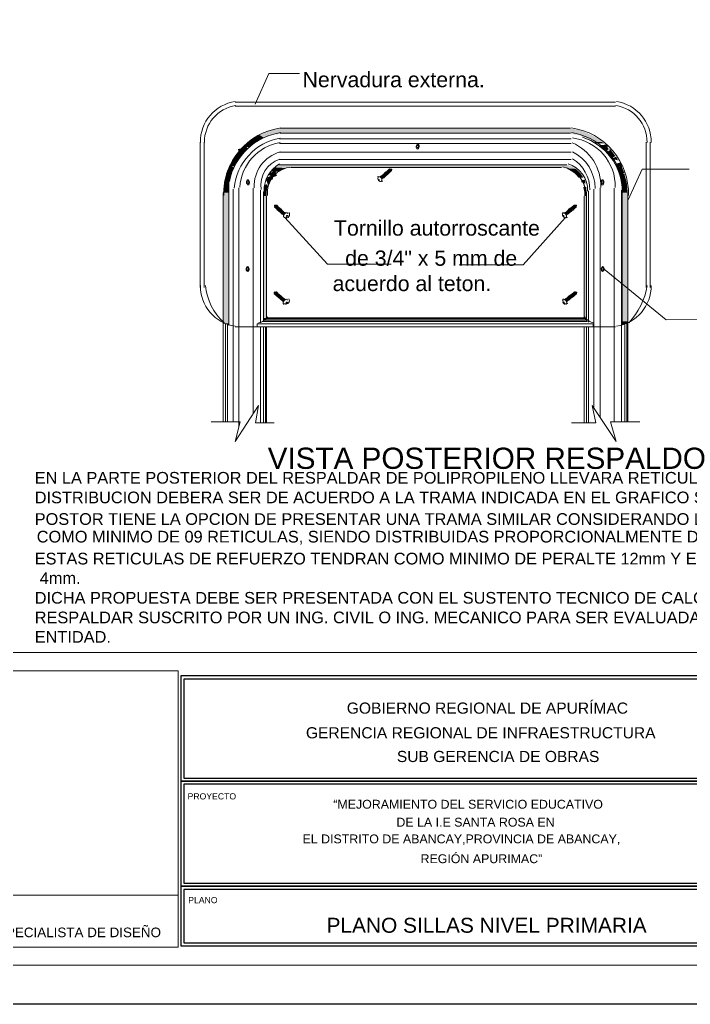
# Model space of a CAD drawing. Header units: inches. Extents: x 0.22 to 6.49, y 0.27 to 4.47.
# Drawn here: x 4.477 to 5.819, y 0.271 to 2.241 of the extents above; entities that cross this region are included whole.
import ezdxf

# ---------------------------------------------------------------- set-up
doc = ezdxf.new("R2010")
doc.units = ezdxf.units.IN
doc.header["$MEASUREMENT"] = 0
for name, color, linetype in [('PDF_PDF10_PDF9_PDF3_A - MEMBRETE', 7, 'Continuous'), ('PDF_PDF10_PDF9_PDF3_PDF5_0', 7, 'Continuous'), ('PDF_PDF10_PDF9_PDF3_PDF5_COTAS', 7, 'Continuous'), ('PDF_PDF10_PDF9_PDF3_PDF5_COTAS-01', 7, 'Continuous'), ('PDF_PDF10_PDF9_PDF3_PDF5_MEMBRETE', 7, 'Continuous'), ('PDF_PDF10_PDF9_PDF3_PDF5_PIEZAS', 7, 'Continuous'), ('PDF_Texto', 7, 'Continuous')]:
    doc.layers.add(name, color=color, linetype=linetype)
doc.layers.add('PDF_PDF10_PDF9_PDF3_PDF5_LINEAS COMPLEMENTARIAS', color=7, linetype='Continuous', true_color=0x7f7f7f)
doc.styles.add('PDF Arial', font='arial.ttf')

msp = doc.modelspace()

# ---------------------------------------------------------------- linework, layer by layer
at = {"layer": 'PDF_PDF10_PDF9_PDF3_A - MEMBRETE', "lineweight": 25}
for points in [[(4.7996, 0.7174), (6.1823, 0.7174), (6.1823, 0.9279), (4.7996, 0.9279)], [(4.8057, 0.7235), (6.1763, 0.7235), (6.1763, 0.9218), (4.8057, 0.9218)], [(4.7996, 0.5069), (5.9597, 0.5069), (5.9597, 0.7174), (4.7996, 0.7174)], [(4.8057, 0.513), (5.9536, 0.513), (5.9536, 0.7113), (4.8057, 0.7113)], [(4.7996, 0.3878), (5.9597, 0.3878), (5.9597, 0.5069), (4.7996, 0.5069)], [(4.8057, 0.3939), (5.9536, 0.3939), (5.9536, 0.5008), (4.8057, 0.5008)]]:
    msp.add_lwpolyline(points, close=True, dxfattribs=at)
at = {"layer": 'PDF_PDF10_PDF9_PDF3_PDF5_0', "lineweight": 13}
for points in [[(4.9485, 2.0724), (4.9756, 2.134), (5.0372, 2.134)], [(5.695, 1.8808), (5.7228, 1.9424), (5.8169, 1.9424)], [(5.0081, 1.8456), (5.0934, 1.7522), (5.2206, 1.7522)], [(5.5692, 1.845), (5.4846, 1.7509), (5.3566, 1.7509)], [(5.647, 1.7421), (5.7708, 1.6406), (5.892, 1.6419)]]:
    msp.add_lwpolyline(points, dxfattribs=at)
at = {"layer": 'PDF_PDF10_PDF9_PDF3_PDF5_0', "lineweight": 18}
for points in [[(5.5793, 2.0243), (4.9986, 2.0243)], [(5.5793, 2.0142), (4.9986, 2.0142)], [(4.8957, 1.9174), (4.8957, 1.6297)], [(5.6829, 1.9174), (5.6829, 1.6304)], [(4.8842, 1.895), (4.8842, 1.6338)], [(5.6944, 1.6379), (5.6944, 1.895)], [(4.9715, 1.6446), (5.6071, 1.6446)], [(4.9526, 1.6324), (4.9526, 1.627), (5.6253, 1.627)], [(5.6253, 1.6324), (5.6253, 1.627), (5.6253, 1.6324), (5.6104, 1.6324), (4.9675, 1.6324)]]:
    msp.add_lwpolyline(points, dxfattribs=at)
at = {"layer": 'PDF_PDF10_PDF9_PDF3_PDF5_0', "lineweight": 5}
for points in [[(5.2734, 1.9823), (5.2748, 1.983), (5.2754, 1.9837), (5.2761, 1.9857), (5.2768, 1.9871), (5.2768, 1.9891), (5.2761, 1.9911), (5.2754, 1.9918), (5.2741, 1.9925), (5.2727, 1.9925), (5.272, 1.9911), (5.2714, 1.9898), (5.2707, 1.9878), (5.2707, 1.9857), (5.2714, 1.9844), (5.272, 1.983)], [(5.2741, 1.9905), (5.2727, 1.9898), (5.272, 1.9878), (5.2727, 1.9857), (5.2734, 1.9844), (5.2748, 1.9857), (5.2754, 1.9878), (5.2748, 1.9898)], [(5.2071, 1.9343), (5.2078, 1.935), (5.2091, 1.9343), (5.2111, 1.9316), (5.2118, 1.9302), (5.2111, 1.9302), (5.2118, 1.9302), (5.2111, 1.9316), (5.2091, 1.9343), (5.2078, 1.935)], [(5.2152, 1.9411), (5.2159, 1.9417), (5.2165, 1.9411), (5.2193, 1.9384), (5.2193, 1.937), (5.2186, 1.937), (5.2193, 1.937), (5.2193, 1.9384), (5.2165, 1.9411), (5.2159, 1.9417)], [(4.9343, 1.9106), (4.935, 1.9106), (4.9364, 1.9126), (4.937, 1.914), (4.937, 1.916), (4.9364, 1.9181), (4.9357, 1.9194), (4.9343, 1.9208), (4.9336, 1.9208), (4.9323, 1.9208), (4.9316, 1.9194), (4.9309, 1.9181), (4.9309, 1.916), (4.9309, 1.914), (4.9323, 1.9126), (4.933, 1.9106)], [(4.9336, 1.9187), (4.9323, 1.9181), (4.9323, 1.916), (4.933, 1.914), (4.9343, 1.9133), (4.935, 1.914), (4.9357, 1.916), (4.935, 1.9181)], [(5.2037, 1.9302), (5.2037, 1.9309), (5.205, 1.9302), (5.2071, 1.9275), (5.2078, 1.9268), (5.2071, 1.9262), (5.2078, 1.9268), (5.2071, 1.9275), (5.205, 1.9302), (5.2037, 1.9309)], [(5.6429, 1.9106), (5.6443, 1.9106), (5.6456, 1.9126), (5.6463, 1.914), (5.6463, 1.916), (5.6463, 1.9181), (5.6456, 1.9194), (5.645, 1.9208), (5.6436, 1.9208), (5.6429, 1.9208), (5.6416, 1.9194), (5.6409, 1.9181), (5.6402, 1.916), (5.6409, 1.914), (5.6409, 1.9126), (5.6423, 1.9106)], [(5.6436, 1.9187), (5.6423, 1.9181), (5.6416, 1.916), (5.6423, 1.914), (5.6436, 1.9133), (5.6443, 1.914), (5.645, 1.916), (5.645, 1.9181)], [(4.9891, 1.8646), (4.9885, 1.8653), (4.9891, 1.8659), (4.9912, 1.8686), (4.9925, 1.8693), (4.9932, 1.8686), (4.9925, 1.8693), (4.9912, 1.8686), (4.9891, 1.8659), (4.9885, 1.8653)], [(4.9959, 1.8585), (4.9952, 1.8592), (4.9959, 1.8598), (4.9979, 1.8632), (4.9993, 1.8632), (4.9993, 1.8626), (4.9993, 1.8632), (4.9979, 1.8632), (4.9959, 1.8598), (4.9952, 1.8592)], [(4.9973, 1.8578), (4.9966, 1.8585), (4.9973, 1.8592), (4.9993, 1.8626), (5.0006, 1.8626), (5.0006, 1.8619), (5.0006, 1.8626), (4.9993, 1.8626), (4.9973, 1.8592), (4.9966, 1.8585)], [(5.0013, 1.8538), (5.0006, 1.8544), (5.0006, 1.8558), (5.0034, 1.8585), (5.0047, 1.8585), (5.0034, 1.8585), (5.0006, 1.8558), (5.0006, 1.8544)], [(5.5725, 1.8585), (5.5732, 1.8585), (5.5739, 1.8585), (5.5766, 1.8558), (5.5766, 1.8544), (5.5759, 1.8538), (5.5766, 1.8544), (5.5766, 1.8558), (5.5739, 1.8585), (5.5732, 1.8585)], [(5.5766, 1.8619), (5.5766, 1.8626), (5.578, 1.8626), (5.5807, 1.8592), (5.5807, 1.8585), (5.58, 1.8578), (5.5807, 1.8585), (5.5807, 1.8592), (5.578, 1.8626), (5.5766, 1.8626)], [(5.578, 1.8626), (5.578, 1.8632), (5.5793, 1.8632), (5.582, 1.8598), (5.582, 1.8592), (5.5813, 1.8585), (5.582, 1.8592), (5.582, 1.8598), (5.5793, 1.8632), (5.578, 1.8632)], [(5.5854, 1.8686), (5.5854, 1.8693), (5.5868, 1.8686), (5.5888, 1.8659), (5.5895, 1.8653), (5.5888, 1.8646), (5.5895, 1.8653), (5.5888, 1.8659), (5.5868, 1.8686), (5.5854, 1.8693)], [(4.9336, 1.7373), (4.9343, 1.738), (4.9357, 1.7394), (4.9364, 1.7407), (4.9364, 1.7428), (4.9357, 1.7448), (4.935, 1.7461), (4.9343, 1.7468), (4.933, 1.7475), (4.9316, 1.7468), (4.9309, 1.7455), (4.9303, 1.7441), (4.9303, 1.7421), (4.9303, 1.7401), (4.9316, 1.7387), (4.9323, 1.738)], [(4.933, 1.7455), (4.9316, 1.7441), (4.9316, 1.7421), (4.9323, 1.7401), (4.9336, 1.7394), (4.9343, 1.7407), (4.935, 1.7428), (4.9343, 1.7448)], [(5.6436, 1.7373), (5.645, 1.738), (5.6463, 1.7387), (5.647, 1.7401), (5.647, 1.7421), (5.647, 1.7441), (5.6463, 1.7455), (5.6456, 1.7468), (5.6443, 1.7475), (5.6436, 1.7468), (5.6423, 1.7461), (5.6416, 1.7448), (5.6409, 1.7428), (5.6416, 1.7407), (5.6416, 1.7394), (5.6429, 1.738)], [(5.6443, 1.7455), (5.6429, 1.7448), (5.6423, 1.7428), (5.6429, 1.7407), (5.6443, 1.7394), (5.645, 1.7401), (5.6456, 1.7421), (5.6456, 1.7441)], [(4.9885, 1.6913), (4.9878, 1.6913), (4.9885, 1.6927), (4.9905, 1.6954), (4.9919, 1.6961), (4.9925, 1.6954), (4.9919, 1.6961), (4.9905, 1.6954), (4.9885, 1.6927), (4.9878, 1.6913)], [(5.5861, 1.6954), (5.5861, 1.6961), (5.5874, 1.6954), (5.5895, 1.6927), (5.5901, 1.6913), (5.5895, 1.6913), (5.5901, 1.6913), (5.5895, 1.6927), (5.5874, 1.6954), (5.5861, 1.6961)], [(4.9952, 1.6852), (4.9946, 1.6852), (4.9952, 1.6866), (4.9973, 1.6893), (4.9986, 1.69), (4.9986, 1.6893), (4.9986, 1.69), (4.9973, 1.6893), (4.9952, 1.6866), (4.9946, 1.6852)], [(4.9966, 1.6846), (4.9959, 1.6846), (4.9966, 1.6859), (4.9986, 1.6886), (5, 1.6893), (5, 1.6886), (5, 1.6893), (4.9986, 1.6886), (4.9966, 1.6859), (4.9959, 1.6846)], [(5.0006, 1.6805), (5, 1.6805), (5, 1.6818), (5.0027, 1.6846), (5.004, 1.6852), (5.004, 1.6846), (5.004, 1.6852), (5.0027, 1.6846), (5, 1.6818), (5, 1.6805)], [(5.5732, 1.6846), (5.5739, 1.6852), (5.5746, 1.6846), (5.5773, 1.6818), (5.5773, 1.6805), (5.5766, 1.6805), (5.5773, 1.6805), (5.5773, 1.6818), (5.5746, 1.6846), (5.5739, 1.6852)], [(5.5773, 1.6886), (5.5773, 1.6893), (5.5786, 1.6886), (5.5813, 1.6859), (5.5813, 1.6846), (5.5807, 1.6846), (5.5813, 1.6846), (5.5813, 1.6859), (5.5786, 1.6886), (5.5773, 1.6893)], [(5.5786, 1.6893), (5.5786, 1.69), (5.58, 1.6893), (5.582, 1.6866), (5.5827, 1.6852), (5.582, 1.6852), (5.5827, 1.6852), (5.5827, 1.6866), (5.58, 1.6893), (5.5786, 1.69)]]:
    msp.add_lwpolyline(points, close=True, dxfattribs=at)
for points in [[(5.2078, 1.9268), (5.2084, 1.9275), (5.2078, 1.9282), (5.2057, 1.9309), (5.2044, 1.9316), (5.2044, 1.9309)], [(5.2084, 1.9275), (5.2091, 1.9282), (5.2084, 1.9289), (5.2064, 1.9316), (5.205, 1.9323), (5.205, 1.9316)], [(5.2091, 1.9282), (5.2098, 1.9289), (5.2091, 1.9296), (5.2071, 1.9323), (5.2057, 1.9329), (5.2057, 1.9323)], [(5.2098, 1.9289), (5.2105, 1.9296), (5.2098, 1.9302), (5.2078, 1.9329), (5.2064, 1.9336), (5.2064, 1.9329)], [(5.2105, 1.9296), (5.2111, 1.9302), (5.2105, 1.9309), (5.2084, 1.9336), (5.2071, 1.9343), (5.2071, 1.9336)], [(5.2118, 1.9309), (5.2125, 1.9309), (5.2118, 1.9323), (5.2098, 1.935), (5.2084, 1.9356), (5.2078, 1.935)], [(5.2125, 1.9316), (5.2132, 1.9316), (5.2125, 1.9329), (5.2105, 1.9356), (5.2091, 1.9363), (5.2084, 1.9356)], [(5.2125, 1.9309), (5.2132, 1.9309), (5.2125, 1.9323), (5.2105, 1.935), (5.2091, 1.9356), (5.2084, 1.935)], [(5.2132, 1.9316), (5.2138, 1.9316), (5.2132, 1.9329), (5.2111, 1.9356), (5.2098, 1.9363), (5.2091, 1.9356)], [(5.2138, 1.9323), (5.2145, 1.9323), (5.2138, 1.9336), (5.2118, 1.9363), (5.2105, 1.937), (5.2098, 1.9363)], [(5.2152, 1.9329), (5.2152, 1.9343), (5.2132, 1.937), (5.2118, 1.9377), (5.2111, 1.937)], [(5.2159, 1.9336), (5.2159, 1.935), (5.2138, 1.9377), (5.2125, 1.9384), (5.2118, 1.9377)], [(5.2165, 1.9343), (5.2165, 1.9356), (5.2145, 1.9384), (5.2132, 1.939), (5.2125, 1.9384)], [(5.2172, 1.935), (5.2172, 1.9363), (5.2145, 1.939), (5.2138, 1.9397), (5.2132, 1.939)], [(5.2179, 1.9356), (5.2179, 1.937), (5.2152, 1.9397), (5.2145, 1.9404), (5.2138, 1.9397)], [(5.2186, 1.9363), (5.2186, 1.9377), (5.2159, 1.9404), (5.2152, 1.9411), (5.2145, 1.9404)], [(5.2193, 1.9377), (5.2199, 1.9377), (5.2199, 1.939), (5.2172, 1.9417), (5.2165, 1.9424), (5.2159, 1.9417)], [(5.2199, 1.9384), (5.2206, 1.9384), (5.2206, 1.9397), (5.2179, 1.9424), (5.2172, 1.9431), (5.2165, 1.9424)], [(5.2213, 1.9384), (5.222, 1.9424), (5.2179, 1.9424)], [(5.2213, 1.939), (5.2199, 1.9411), (5.2186, 1.9424)], [(5.2213, 1.9404), (5.2206, 1.9417), (5.2199, 1.9424)], [(5.201, 1.9181), (5.2017, 1.9181), (5.2023, 1.9194), (5.2023, 1.9221), (5.201, 1.9248), (5.1983, 1.9268), (5.1956, 1.9275), (5.1942, 1.9268), (5.1935, 1.9262)], [(5.1969, 1.9174), (5.1976, 1.9181), (5.1956, 1.9194), (5.1969, 1.9201), (5.1969, 1.9214), (5.1962, 1.9214), (5.1956, 1.9201), (5.1949, 1.9221)], [(5.199, 1.9268), (5.199, 1.9275), (5.2003, 1.9275), (5.2023, 1.9241), (5.203, 1.9235), (5.2023, 1.9228), (5.2023, 1.9235), (5.201, 1.9255), (5.1996, 1.9268), (5.1983, 1.9268)], [(5.203, 1.9235), (5.2037, 1.9241), (5.203, 1.9248), (5.201, 1.9282), (5.1996, 1.9282), (5.1996, 1.9275)], [(5.2044, 1.9241), (5.205, 1.9248), (5.2044, 1.9255), (5.2023, 1.9282), (5.201, 1.9289), (5.201, 1.9282)], [(5.205, 1.9241), (5.2057, 1.9248), (5.205, 1.9255), (5.203, 1.9282), (5.2017, 1.9289), (5.2017, 1.9282)], [(5.2057, 1.9248), (5.2064, 1.9255), (5.2057, 1.9262), (5.2037, 1.9289), (5.2023, 1.9296), (5.2023, 1.9289)], [(5.2064, 1.9255), (5.2071, 1.9262), (5.2064, 1.9268), (5.2044, 1.9296), (5.203, 1.9302), (5.203, 1.9296)], [(4.9898, 1.87), (4.9878, 1.8686), (4.9871, 1.8673)], [(4.9919, 1.8693), (4.9912, 1.87), (4.9898, 1.8693), (4.9878, 1.8666), (4.9871, 1.8659), (4.9878, 1.8653)], [(4.9878, 1.8659), (4.9871, 1.87), (4.9912, 1.87)], [(4.9885, 1.87), (4.9871, 1.8693), (4.9871, 1.8686)], [(4.9925, 1.8693), (4.9919, 1.87), (4.9905, 1.8693), (4.9885, 1.8666), (4.9878, 1.8659), (4.9885, 1.8653)], [(4.9939, 1.868), (4.9932, 1.8686), (4.9919, 1.868), (4.9898, 1.8653), (4.9891, 1.8646), (4.9898, 1.8639)], [(4.9939, 1.8673), (4.9939, 1.868), (4.9925, 1.8673), (4.9905, 1.8646), (4.9898, 1.8639), (4.9905, 1.8632)], [(4.9946, 1.8666), (4.9946, 1.8673), (4.9932, 1.8666), (4.9912, 1.8639), (4.9905, 1.8632), (4.9912, 1.8626)], [(4.9952, 1.8659), (4.9952, 1.8666), (4.9939, 1.8659), (4.9919, 1.8632), (4.9912, 1.8626), (4.9919, 1.8619)], [(4.9959, 1.8653), (4.9959, 1.8659), (4.9946, 1.8653), (4.9925, 1.8626), (4.9919, 1.8619), (4.9925, 1.8612)], [(4.9966, 1.8646), (4.9966, 1.8653), (4.9952, 1.8646), (4.9932, 1.8619), (4.9925, 1.8612), (4.9932, 1.8605)], [(4.9979, 1.8639), (4.9979, 1.8646), (4.9966, 1.8646), (4.9946, 1.8612), (4.9939, 1.8605), (4.9946, 1.8598)], [(4.9986, 1.8632), (4.9986, 1.8639), (4.9973, 1.8639), (4.9952, 1.8605), (4.9946, 1.8598), (4.9952, 1.8592)], [(5, 1.8619), (5, 1.8626), (4.9986, 1.8626), (4.9966, 1.8592), (4.9959, 1.8585), (4.9966, 1.8578)], [(5.0013, 1.8612), (5.0013, 1.8619), (5, 1.8619), (4.9979, 1.8585), (4.9973, 1.8578), (4.9979, 1.8571)], [(5.002, 1.8612), (5.0006, 1.8612), (4.9986, 1.8585), (4.9979, 1.8571), (4.9986, 1.8565)], [(5.0027, 1.8605), (5.0013, 1.8605), (4.9993, 1.8578), (4.9986, 1.8565), (4.9993, 1.8558)], [(5.0034, 1.8598), (5.002, 1.8598), (4.9993, 1.8571), (4.9993, 1.8558), (5, 1.8551)], [(5.004, 1.8592), (5.0027, 1.8592), (5, 1.8565), (5, 1.8551), (5.0006, 1.8544)], [(5.0054, 1.8578), (5.004, 1.8578), (5.0013, 1.8551), (5.0013, 1.8538), (5.002, 1.8531)], [(5.0061, 1.8571), (5.0047, 1.8571), (5.002, 1.8544), (5.002, 1.8531), (5.0027, 1.8524)], [(5.0067, 1.8565), (5.0054, 1.8565), (5.0027, 1.8538), (5.0027, 1.8524), (5.0034, 1.8524)], [(5.0081, 1.8558), (5.0074, 1.8558), (5.0067, 1.8558), (5.004, 1.8531), (5.004, 1.8517), (5.0047, 1.8517)], [(5.0088, 1.8558), (5.0081, 1.8558), (5.0074, 1.8558), (5.0047, 1.8531), (5.0047, 1.8517), (5.0054, 1.8517)], [(5.0142, 1.8538), (5.0135, 1.8544), (5.0128, 1.8551), (5.0101, 1.8551), (5.0074, 1.8531), (5.0054, 1.8497), (5.0054, 1.847), (5.0067, 1.8463), (5.0074, 1.8456)], [(5.0094, 1.8551), (5.0088, 1.8551), (5.0081, 1.8551), (5.0054, 1.8524), (5.0054, 1.851), (5.0061, 1.851)], [(5.0101, 1.8544), (5.0088, 1.8544), (5.0074, 1.8531), (5.0061, 1.8517), (5.0061, 1.8504)], [(5.5698, 1.8456), (5.5712, 1.8463), (5.5719, 1.847), (5.5719, 1.8497), (5.5698, 1.8531), (5.5671, 1.8551), (5.5644, 1.8551), (5.5637, 1.8544), (5.5631, 1.8538)], [(5.5712, 1.851), (5.5719, 1.851), (5.5719, 1.8524), (5.5692, 1.8551), (5.5685, 1.8551), (5.5678, 1.8551)], [(5.5712, 1.8504), (5.5712, 1.8517), (5.5698, 1.8531), (5.5685, 1.8544), (5.5678, 1.8544)], [(5.5719, 1.8517), (5.5725, 1.8517), (5.5725, 1.8531), (5.5698, 1.8558), (5.5692, 1.8558), (5.5685, 1.8558)], [(5.5725, 1.8517), (5.5732, 1.8517), (5.5732, 1.8531), (5.5705, 1.8558), (5.5698, 1.8558), (5.5692, 1.8558)], [(5.5739, 1.8524), (5.5746, 1.8524), (5.5746, 1.8538), (5.5719, 1.8565), (5.5712, 1.8565), (5.5705, 1.8565)], [(5.5746, 1.8524), (5.5753, 1.8531), (5.5753, 1.8544), (5.5725, 1.8571), (5.5719, 1.8571), (5.5712, 1.8571)], [(5.5753, 1.8531), (5.5759, 1.8538), (5.5759, 1.8551), (5.5732, 1.8578), (5.5725, 1.8578), (5.5719, 1.8578)], [(5.5766, 1.8544), (5.5773, 1.8551), (5.5773, 1.8565), (5.5746, 1.8592), (5.5739, 1.8592), (5.5732, 1.8592)], [(5.5773, 1.8551), (5.578, 1.8558), (5.578, 1.8571), (5.5753, 1.8598), (5.5739, 1.8598)], [(5.578, 1.8558), (5.5786, 1.8565), (5.5786, 1.8578), (5.5759, 1.8605), (5.5746, 1.8605)], [(5.5786, 1.8565), (5.5793, 1.8571), (5.5793, 1.8585), (5.5766, 1.8612), (5.5753, 1.8612)], [(5.5793, 1.8571), (5.58, 1.8578), (5.58, 1.8585), (5.5773, 1.8619), (5.5759, 1.8619), (5.5759, 1.8612)], [(5.5807, 1.8578), (5.5813, 1.8585), (5.5813, 1.8592), (5.5786, 1.8626), (5.5773, 1.8626), (5.5773, 1.8619)], [(5.582, 1.8592), (5.5827, 1.8598), (5.582, 1.8605), (5.58, 1.8639), (5.5786, 1.8639), (5.5786, 1.8632)], [(5.5827, 1.8598), (5.5841, 1.8605), (5.5827, 1.8612), (5.5807, 1.8646), (5.5793, 1.8646), (5.5793, 1.8639)], [(5.5847, 1.8605), (5.5854, 1.8612), (5.5847, 1.8619), (5.582, 1.8646), (5.5807, 1.8653), (5.5807, 1.8646)], [(5.5854, 1.8612), (5.5861, 1.8619), (5.5854, 1.8626), (5.5827, 1.8653), (5.5813, 1.8659), (5.5813, 1.8653)], [(5.5861, 1.8619), (5.5868, 1.8626), (5.5861, 1.8632), (5.5841, 1.8659), (5.582, 1.8666), (5.582, 1.8659)], [(5.5868, 1.8626), (5.5874, 1.8632), (5.5868, 1.8639), (5.5847, 1.8666), (5.5827, 1.8673), (5.5827, 1.8666)], [(5.5874, 1.8632), (5.5881, 1.8639), (5.5874, 1.8646), (5.5854, 1.8673), (5.5841, 1.868), (5.5841, 1.8673)], [(5.5881, 1.8639), (5.5888, 1.8646), (5.5881, 1.8653), (5.5861, 1.868), (5.5847, 1.8686), (5.5847, 1.868)], [(5.5895, 1.8653), (5.5901, 1.8659), (5.5895, 1.8666), (5.5874, 1.8693), (5.5861, 1.87), (5.5861, 1.8693)], [(5.5901, 1.8653), (5.5908, 1.8659), (5.5901, 1.8666), (5.5881, 1.8693), (5.5868, 1.87), (5.5868, 1.8693)], [(5.5908, 1.8659), (5.5915, 1.87), (5.5874, 1.87)], [(5.5908, 1.8673), (5.5901, 1.8686), (5.5881, 1.87)], [(5.5915, 1.8686), (5.5908, 1.8693), (5.5895, 1.87)], [(5.0115, 1.8456), (5.0108, 1.8463), (5.0128, 1.8477), (5.0115, 1.8483), (5.0115, 1.8497), (5.0122, 1.8497), (5.0135, 1.8483), (5.0142, 1.8504)], [(5.5665, 1.8456), (5.5671, 1.8463), (5.5651, 1.8477), (5.5665, 1.8483), (5.5665, 1.8497), (5.5658, 1.8497), (5.5644, 1.8483), (5.5637, 1.8504)], [(4.9891, 1.6967), (4.9871, 1.6954), (4.9864, 1.6934)], [(4.9912, 1.6961), (4.9905, 1.6967), (4.9891, 1.6961), (4.9871, 1.6934), (4.9864, 1.692), (4.9871, 1.692)], [(4.9878, 1.6967), (4.9864, 1.6961), (4.9864, 1.6947)], [(4.9871, 1.6927), (4.9864, 1.6961), (4.9905, 1.6961)], [(4.9919, 1.6961), (4.9912, 1.6967), (4.9898, 1.6961), (4.9878, 1.6934), (4.9871, 1.692), (4.9878, 1.692)], [(4.9932, 1.6947), (4.9925, 1.6954), (4.9912, 1.6947), (4.9891, 1.692), (4.9885, 1.6906), (4.9891, 1.6906)], [(5.5888, 1.6906), (5.5895, 1.6906), (5.5888, 1.692), (5.5868, 1.6947), (5.5854, 1.6954), (5.5854, 1.6947)], [(5.5901, 1.692), (5.5908, 1.692), (5.5901, 1.6934), (5.5881, 1.6961), (5.5868, 1.6967), (5.5868, 1.6961)], [(5.5908, 1.692), (5.5915, 1.692), (5.5908, 1.6934), (5.5888, 1.6961), (5.5874, 1.6967), (5.5874, 1.6961)], [(5.5915, 1.6927), (5.5922, 1.6961), (5.5881, 1.6961)], [(5.5915, 1.6934), (5.5908, 1.6954), (5.5888, 1.6967)], [(5.5922, 1.6947), (5.5915, 1.6961), (5.5901, 1.6967)], [(4.9939, 1.694), (4.9932, 1.6947), (4.9919, 1.694), (4.9898, 1.6913), (4.9891, 1.69), (4.9898, 1.69)], [(4.9939, 1.6934), (4.9939, 1.694), (4.9925, 1.6934), (4.9905, 1.6906), (4.9898, 1.6893), (4.9905, 1.6893)], [(4.9946, 1.6927), (4.9946, 1.6934), (4.9932, 1.6927), (4.9912, 1.69), (4.9905, 1.6886), (4.9912, 1.6886)], [(4.9952, 1.692), (4.9952, 1.6927), (4.9939, 1.692), (4.9919, 1.6893), (4.9912, 1.6879), (4.9919, 1.6879)], [(4.9966, 1.6913), (4.9966, 1.692), (4.9952, 1.6913), (4.9932, 1.6886), (4.9925, 1.6873), (4.9932, 1.6873)], [(4.9973, 1.6906), (4.9973, 1.6913), (4.9959, 1.6906), (4.9939, 1.6879), (4.9932, 1.6866), (4.9939, 1.6866)], [(4.9979, 1.69), (4.9979, 1.6906), (4.9966, 1.69), (4.9946, 1.6873), (4.9939, 1.6859), (4.9946, 1.6859)], [(4.9993, 1.6886), (4.9993, 1.6893), (4.9979, 1.6886), (4.9959, 1.6859), (4.9952, 1.6846), (4.9959, 1.6846)], [(5.0006, 1.6879), (5.0006, 1.6886), (4.9993, 1.6879), (4.9973, 1.6852), (4.9966, 1.6839), (4.9973, 1.6839)], [(5.0013, 1.6873), (5.0013, 1.6879), (5, 1.6873), (4.9979, 1.6846), (4.9973, 1.6832), (4.9979, 1.6832)], [(5.002, 1.6866), (5.002, 1.6873), (5.0006, 1.6866), (4.9986, 1.6839), (4.9979, 1.6825), (4.9986, 1.6825)], [(5.0027, 1.6859), (5.0027, 1.6866), (5.0013, 1.6859), (4.9993, 1.6832), (4.9986, 1.6818), (4.9993, 1.6818)], [(5.0034, 1.6852), (5.0034, 1.6859), (5.002, 1.6852), (4.9993, 1.6825), (4.9993, 1.6812), (5, 1.6812)], [(5.0047, 1.6839), (5.0047, 1.6846), (5.0034, 1.6839), (5.0006, 1.6812), (5.0006, 1.6798), (5.0013, 1.6798)], [(5.0061, 1.6832), (5.0061, 1.6839), (5.0047, 1.6832), (5.002, 1.6805), (5.002, 1.6791), (5.0027, 1.6791)], [(5.0067, 1.6825), (5.0067, 1.6832), (5.0054, 1.6825), (5.0027, 1.6798), (5.0027, 1.6785), (5.0034, 1.6785)], [(5.0074, 1.6818), (5.0067, 1.6825), (5.0061, 1.6818), (5.0034, 1.6791), (5.0034, 1.6778), (5.004, 1.6778)], [(5.0081, 1.6818), (5.0074, 1.6825), (5.0067, 1.6818), (5.004, 1.6791), (5.004, 1.6778), (5.0047, 1.6778)], [(5.0135, 1.6798), (5.0128, 1.6812), (5.0122, 1.6818), (5.0094, 1.6812), (5.0067, 1.6791), (5.0047, 1.6764), (5.0047, 1.6737), (5.0061, 1.6724), (5.0067, 1.6717)], [(5.0088, 1.6812), (5.0081, 1.6818), (5.0074, 1.6812), (5.0047, 1.6785), (5.0047, 1.6771), (5.0054, 1.6771)], [(5.0094, 1.6812), (5.0081, 1.6805), (5.0067, 1.6791), (5.0054, 1.6778), (5.0054, 1.6764)], [(5.0108, 1.6717), (5.0101, 1.6724), (5.0122, 1.6737), (5.0108, 1.6744), (5.0108, 1.6758), (5.0115, 1.6758), (5.0128, 1.6744), (5.0142, 1.6764)], [(5.5705, 1.6717), (5.5719, 1.6724), (5.5725, 1.6737), (5.5725, 1.6764), (5.5705, 1.6791), (5.5678, 1.6812), (5.5651, 1.6818), (5.5644, 1.6812), (5.5637, 1.6798)], [(5.5671, 1.6717), (5.5678, 1.6724), (5.5658, 1.6737), (5.5671, 1.6744), (5.5671, 1.6758), (5.5665, 1.6758), (5.5651, 1.6744), (5.5644, 1.6764)], [(5.5719, 1.6764), (5.5719, 1.6778), (5.5705, 1.6791), (5.5692, 1.6805), (5.5685, 1.6812), (5.5692, 1.6818), (5.5698, 1.6812), (5.5725, 1.6785), (5.5725, 1.6771), (5.5719, 1.6771)], [(5.5725, 1.6778), (5.5732, 1.6778), (5.5732, 1.6791), (5.5705, 1.6818), (5.5698, 1.6825), (5.5692, 1.6818)], [(5.5732, 1.6778), (5.5739, 1.6778), (5.5739, 1.6791), (5.5712, 1.6818), (5.5705, 1.6825), (5.5698, 1.6818)], [(5.5739, 1.6785), (5.5746, 1.6785), (5.5746, 1.6798), (5.5719, 1.6825), (5.5712, 1.6832), (5.5705, 1.6825)], [(5.5753, 1.6791), (5.5759, 1.6791), (5.5759, 1.6805), (5.5732, 1.6832), (5.5725, 1.6839), (5.5719, 1.6832)], [(5.5759, 1.6798), (5.5766, 1.6798), (5.5766, 1.6812), (5.5739, 1.6839), (5.5732, 1.6846), (5.5725, 1.6839)], [(5.5773, 1.6812), (5.578, 1.6812), (5.578, 1.6825), (5.5753, 1.6852), (5.5739, 1.6859), (5.5739, 1.6852)], [(5.578, 1.6818), (5.5786, 1.6818), (5.5786, 1.6832), (5.5759, 1.6859), (5.5746, 1.6866), (5.5746, 1.6859)], [(5.5786, 1.6825), (5.5793, 1.6825), (5.5793, 1.6839), (5.5766, 1.6866), (5.5753, 1.6873), (5.5753, 1.6866)], [(5.5793, 1.6832), (5.58, 1.6832), (5.58, 1.6846), (5.5773, 1.6873), (5.5759, 1.6879), (5.5759, 1.6873)], [(5.58, 1.6839), (5.5807, 1.6839), (5.5807, 1.6852), (5.578, 1.6879), (5.5766, 1.6886), (5.5766, 1.6879)], [(5.5813, 1.6846), (5.582, 1.6846), (5.582, 1.6859), (5.5793, 1.6886), (5.578, 1.6893), (5.578, 1.6886)], [(5.5827, 1.6859), (5.5841, 1.6859), (5.5827, 1.6873), (5.5807, 1.69), (5.5793, 1.6906), (5.5793, 1.69)], [(5.5841, 1.6866), (5.5847, 1.6866), (5.5841, 1.6879), (5.5813, 1.6906), (5.58, 1.6913), (5.58, 1.6906)], [(5.5854, 1.6873), (5.5861, 1.6873), (5.5854, 1.6886), (5.5827, 1.6913), (5.5813, 1.692), (5.5813, 1.6913)], [(5.5861, 1.6879), (5.5868, 1.6879), (5.5861, 1.6893), (5.5841, 1.692), (5.582, 1.6927), (5.582, 1.692)], [(5.5868, 1.6886), (5.5874, 1.6886), (5.5868, 1.69), (5.5847, 1.6927), (5.5827, 1.6934), (5.5827, 1.6927)], [(5.5874, 1.6893), (5.5881, 1.6893), (5.5874, 1.6906), (5.5854, 1.6934), (5.5841, 1.694), (5.5841, 1.6934)], [(5.5881, 1.69), (5.5888, 1.69), (5.5881, 1.6913), (5.5861, 1.694), (5.5847, 1.6947), (5.5847, 1.694)], [(4.9675, 1.6324), (4.9526, 1.6324)]]:
    msp.add_lwpolyline(points, dxfattribs=at)
at = {"layer": 'PDF_PDF10_PDF9_PDF3_PDF5_0', "lineweight": 0}
for points, const_width in [([(4.9736, 1.9089), (4.9695, 1.9079), (4.9695, 1.9065)], 0.00677), ([(5.6094, 1.8977), (5.6094, 1.8964), (5.6094, 1.8883)], 0.00474)]:
    msp.add_lwpolyline(points, dxfattribs=dict(at, const_width=const_width))
for points in [[(5.605, 1.916), (5.6084, 1.9079), (5.6084, 1.9065)], [(4.9715, 1.8971), (4.9655, 1.8971), (4.9715, 1.8971)], [(4.9715, 1.8971), (4.9655, 1.8971), (4.9715, 1.8971)]]:
    msp.add_lwpolyline(points, dxfattribs=at)
at = {"layer": 'PDF_PDF10_PDF9_PDF3_PDF5_0', "lineweight": 18}
for points in [[(4.9549, 1.6344, 0.19098), (4.9735, 1.6465, -0.073495), (4.9674, 1.6401)], [(5.6132, 1.6408, -0.065046), (5.6079, 1.6465, 0.190984), (5.6265, 1.6344)]]:
    msp.add_lwpolyline(points, format="xyb", dxfattribs=at)
for centre, radius, start, end in [((5.0186, 1.8933), 0.133, 98.042, 181.5436), ((5.0179, 1.8933), 0.1235, 98.2508, 168.7062), ((5.5627, 1.8933), 0.133, 358.4564, 81.958), ((5.5634, 1.8933), 0.1235, 11.305, 81.6175)]:
    msp.add_arc(centre, radius, start, end, dxfattribs=at)
at = {"layer": 'PDF_PDF10_PDF9_PDF3_PDF5_0', "lineweight": 5}
for centre, start, end in [((5.2006, 1.9238), 141.7507, 299.2953), ((5.0111, 1.8514), 241.4801, 39.0279), ((5.5702, 1.8514), 141.7507, 299.2953), ((5.0105, 1.6788), 240.7071, 38.2556), ((5.5709, 1.6788), 141.7507, 299.2953)]:
    msp.add_arc(centre, 0.00643, start, end, dxfattribs=at)
at = {"layer": 'PDF_PDF10_PDF9_PDF3_PDF5_0', "transparency": 33554559}
for points in [[(4.9567, 2.0108), (4.9668, 2.0047), (4.9458, 2.0047)], [(4.9627, 2.0128), (4.9824, 2.0108), (4.9567, 2.0108)], [(4.9824, 2.0108), (4.9567, 2.0108), (4.9668, 2.0047)], [(4.9634, 2.0142), (4.9973, 2.0128), (4.9627, 2.0128)], [(4.9973, 2.0128), (4.9627, 2.0128), (4.9824, 2.0108)], [(4.9803, 2.0202), (5.6145, 2.0142), (4.9634, 2.0142)], [(4.9986, 2.0142), (4.9634, 2.0142), (4.9973, 2.0128)], [(4.9986, 2.0243), (5.5983, 2.0202), (4.9803, 2.0202)], [(5.5983, 2.0202), (4.9803, 2.0202), (5.6145, 2.0142)], [(5.5793, 2.0243), (4.9986, 2.0243), (5.5983, 2.0202)], [(5.6145, 2.0142), (5.5793, 2.0142), (5.6152, 2.0128)], [(5.5793, 2.0142), (5.6152, 2.0128), (5.5807, 2.0128)], [(5.6152, 2.0128), (5.5807, 2.0128), (5.6213, 2.0108)], [(5.5807, 2.0128), (5.6213, 2.0108), (5.5962, 2.0108)], [(5.6213, 2.0108), (5.5962, 2.0108), (5.6321, 2.0047)], [(5.5962, 2.0108), (5.6321, 2.0047), (5.6111, 2.0047)], [(4.9316, 1.9939), (4.9377, 1.9864), (4.9242, 1.9864)], [(4.9357, 1.9966), (4.9465, 1.9939), (4.9316, 1.9939)], [(4.9465, 1.9939), (4.9316, 1.9939), (4.9377, 1.9864)], [(4.9458, 2.0047), (4.9512, 1.9966), (4.9357, 1.9966)], [(4.9512, 1.9966), (4.9357, 1.9966), (4.9465, 1.9939)], [(4.9661, 2.0047), (4.9661, 2.0047), (4.9458, 2.0047)], [(4.9661, 2.0047), (4.9458, 2.0047), (4.9668, 2.0047)], [(4.9661, 2.0047), (4.9458, 2.0047), (4.9512, 1.9966)], [(5.6321, 2.0047), (5.6111, 2.0047), (5.6328, 2.0047)], [(5.6111, 2.0047), (5.6328, 2.0047), (5.6118, 2.0047)], [(5.6328, 2.0047), (5.6118, 2.0047), (5.6429, 1.9966)], [(5.6118, 2.0047), (5.6429, 1.9966), (5.6274, 1.9966)], [(5.6429, 1.9966), (5.6274, 1.9966), (5.647, 1.9939)], [(5.6274, 1.9966), (5.647, 1.9939), (5.6308, 1.9939)], [(5.6544, 1.9837), (5.6368, 1.9898), (5.6538, 1.9918)], [(4.9133, 1.9756), (4.9174, 1.9661), (4.9066, 1.9661)], [(4.9255, 1.9756), (4.9133, 1.9756), (4.9174, 1.9661)], [(4.9221, 1.9844), (4.9167, 1.9735), (4.914, 1.9823)], [(4.9262, 1.9763), (4.9221, 1.9844), (4.9167, 1.9735)], [(4.9282, 1.9898), (4.9262, 1.9763), (4.9221, 1.9844)], [(4.9343, 1.983), (4.9282, 1.9898), (4.9262, 1.9763)], [(5.6565, 1.983), (5.6497, 1.9769), (5.6368, 1.9898)], [(5.6653, 1.9742), (5.6524, 1.9763), (5.6599, 1.9817)], [(5.6693, 1.9688), (5.6653, 1.9742), (5.6524, 1.9763)], [(5.6524, 1.9763), (5.6693, 1.9688), (5.6619, 1.9634)], [(5.6544, 1.9837), (5.6551, 1.9817), (5.6592, 1.9823)], [(5.6565, 1.983), (5.6592, 1.9823), (5.6571, 1.9837)], [(4.9045, 1.962), (4.9079, 1.9499), (4.8971, 1.9499)], [(4.9066, 1.9661), (4.9147, 1.962), (4.9045, 1.962)], [(4.9147, 1.962), (4.9045, 1.962), (4.9079, 1.9499)], [(4.9174, 1.9661), (4.9066, 1.9661), (4.9147, 1.962)], [(4.9973, 1.9512), (5.5813, 1.9478), (4.9912, 1.9478)], [(5.5725, 1.9512), (4.9973, 1.9512), (5.5813, 1.9478)], [(5.6747, 1.96), (5.6626, 1.9627), (5.6707, 1.9675)], [(5.6802, 1.956), (5.6822, 1.9465), (5.6693, 1.9526)], [(5.6788, 1.9478), (5.6727, 1.9451), (5.6693, 1.9526)], [(5.6829, 1.9465), (5.6802, 1.956), (5.6822, 1.9465)], [(4.8903, 1.9323), (4.8957, 1.9167), (4.8863, 1.9167)], [(4.8971, 1.9499), (4.8998, 1.9316), (4.8903, 1.9336)], [(4.8964, 1.9323), (4.8903, 1.9323), (4.8903, 1.9336)], [(4.8998, 1.9323), (4.8903, 1.9323), (4.8957, 1.9167)], [(4.8971, 1.9499), (4.9066, 1.9478), (4.8964, 1.9478)], [(4.8964, 1.9323), (4.8998, 1.9316), (4.8998, 1.9323)], [(4.9079, 1.9499), (4.8971, 1.9499), (4.9066, 1.9478)], [(4.9059, 1.9458), (4.8971, 1.9499), (4.8998, 1.9316)], [(4.9776, 1.935), (4.9837, 1.9255), (4.9749, 1.9316)], [(4.9891, 1.9384), (4.9837, 1.9262), (4.9776, 1.935)], [(4.9837, 1.9262), (4.9776, 1.935), (4.9837, 1.9255)], [(4.9803, 1.9377), (4.9946, 1.937), (4.9797, 1.937)], [(4.9837, 1.9411), (4.9966, 1.9377), (4.9803, 1.9377)], [(4.9966, 1.9377), (4.9803, 1.9377), (4.9946, 1.937)], [(4.9864, 1.9444), (5.0027, 1.9411), (4.9837, 1.9411)], [(5.0027, 1.9411), (4.9837, 1.9411), (4.9966, 1.9377)], [(4.9919, 1.9289), (4.9891, 1.9384), (4.9837, 1.9262)], [(4.9878, 1.9458), (5.0108, 1.9444), (4.9864, 1.9444)], [(5.0108, 1.9444), (4.9864, 1.9444), (5.0027, 1.9411)], [(4.9912, 1.9478), (5.5861, 1.9458), (4.9878, 1.9458)], [(5.0196, 1.9458), (5.0196, 1.9458), (4.9878, 1.9458)], [(5.0196, 1.9458), (4.9878, 1.9458), (5.0203, 1.9458)], [(5.0196, 1.9458), (4.9878, 1.9458), (5.0108, 1.9444)], [(5.5813, 1.9478), (4.9912, 1.9478), (5.5861, 1.9458)], [(5.5861, 1.9458), (5.5617, 1.9458), (5.5895, 1.9431)], [(5.5617, 1.9458), (5.5895, 1.9431), (5.5719, 1.9431)], [(5.5895, 1.9431), (5.5719, 1.9431), (5.5908, 1.9424)], [(5.5719, 1.9431), (5.5908, 1.9424), (5.5739, 1.9424)], [(5.5908, 1.9424), (5.5739, 1.9424), (5.5949, 1.939)], [(5.5739, 1.9424), (5.5949, 1.939), (5.58, 1.939)], [(5.5949, 1.939), (5.58, 1.939), (5.5989, 1.935)], [(5.58, 1.939), (5.5989, 1.935), (5.5861, 1.935)], [(5.5989, 1.935), (5.5861, 1.935), (5.6003, 1.9329)], [(5.5861, 1.935), (5.6003, 1.9329), (5.5888, 1.9329)], [(5.6003, 1.9329), (5.5888, 1.9329), (5.605, 1.9262)], [(5.5888, 1.9329), (5.605, 1.9262), (5.5949, 1.9262)], [(5.6815, 1.9492), (5.6727, 1.9451), (5.6876, 1.9343)], [(5.6727, 1.9451), (5.6876, 1.9343), (5.6788, 1.9302)], [(5.6883, 1.9329), (5.6774, 1.9329), (5.6883, 1.9316)], [(5.6774, 1.9329), (5.6883, 1.9316), (5.6781, 1.9316)], [(5.6788, 1.9478), (5.6822, 1.9465), (5.6815, 1.9492)], [(5.6876, 1.9323), (5.6788, 1.9302), (5.6923, 1.9153)], [(4.8863, 1.9147), (4.8957, 1.895), (4.8842, 1.895)], [(4.8957, 1.9167), (4.8863, 1.9167), (4.8957, 1.9147)], [(4.8863, 1.9167), (4.8957, 1.9147), (4.8863, 1.9147)], [(4.8957, 1.9147), (4.8863, 1.9147), (4.8957, 1.895)], [(4.9736, 1.9262), (4.977, 1.9167), (4.9702, 1.9201)], [(4.9743, 1.9106), (4.9702, 1.9208), (4.9783, 1.9167)], [(4.9817, 1.9296), (4.979, 1.9201), (4.9736, 1.9262)], [(4.979, 1.9201), (4.9736, 1.9262), (4.977, 1.9167)], [(4.9844, 1.9221), (4.9817, 1.9296), (4.979, 1.9201)], [(5.605, 1.9262), (5.5949, 1.9262), (5.605, 1.9255)], [(5.5949, 1.9262), (5.605, 1.9255), (5.5956, 1.9255)], [(5.6084, 1.9214), (5.6077, 1.914), (5.6016, 1.9201)], [(5.6057, 1.916), (5.6016, 1.916), (5.6016, 1.9201)], [(5.6057, 1.916), (5.6077, 1.914), (5.6077, 1.916)], [(5.6098, 1.914), (5.6084, 1.9214), (5.6077, 1.914)], [(5.6788, 1.9302), (5.6923, 1.9153), (5.6829, 1.9147)], [(5.6923, 1.9153), (5.6829, 1.9147), (5.6923, 1.9147)], [(5.6923, 1.9147), (5.6829, 1.9147), (5.6944, 1.895)], [(5.6829, 1.9147), (5.6944, 1.895), (5.6829, 1.895)], [(4.8957, 1.895), (4.8842, 1.895), (4.8957, 1.6338)], [(4.8842, 1.895), (4.8957, 1.6338), (4.8842, 1.6338)], [(4.9661, 1.9065), (4.9715, 1.8971), (4.9655, 1.8971)], [(4.9715, 1.8971), (4.9655, 1.8971), (4.9715, 1.8883)], [(4.9655, 1.8971), (4.9715, 1.8883), (4.9655, 1.8883)], [(4.9729, 1.9065), (4.9661, 1.9065), (4.9715, 1.8971)], [(5.6111, 1.9065), (5.605, 1.9065), (5.6118, 1.8977)], [(5.605, 1.9065), (5.6118, 1.8977), (5.6071, 1.8977)], [(5.6944, 1.895), (5.6829, 1.895), (5.6944, 1.6379)], [(5.6829, 1.895), (5.6944, 1.6379), (5.6829, 1.6379)], [(4.9715, 1.8883), (4.9655, 1.8883), (4.9715, 1.6446)], [(4.9655, 1.8883), (4.9715, 1.6446), (4.9655, 1.6446)], [(5.6118, 1.8883), (5.6071, 1.8883), (5.6118, 1.6446)], [(5.6071, 1.8883), (5.6118, 1.6446), (5.6071, 1.6446)], [(4.9715, 1.6446), (4.9655, 1.6446), (4.9688, 1.6412)], [(4.9655, 1.6446), (4.9688, 1.6412), (4.9655, 1.6412)], [(4.9655, 1.6412), (4.9655, 1.6385), (4.9661, 1.6385)], [(4.9655, 1.6412), (4.9688, 1.6412), (4.9661, 1.6385)], [(4.9655, 1.6385), (4.9661, 1.6385), (4.9655, 1.6379)], [(5.6118, 1.6446), (5.6071, 1.6446), (5.6118, 1.6412)], [(5.6071, 1.6446), (5.6118, 1.6412), (5.6084, 1.6412)], [(5.6118, 1.6412), (5.6084, 1.6412), (5.6091, 1.6412)], [(5.6084, 1.6412), (5.6118, 1.6412), (5.6118, 1.6412)], [(5.6091, 1.6412), (5.6118, 1.6412), (5.6118, 1.6385)], [(5.6944, 1.6379), (5.6829, 1.6379), (5.6944, 1.6338)], [(5.6829, 1.6379), (5.6944, 1.6338), (5.6829, 1.6338)], [(4.8842, 1.6338), (4.8951, 1.6304), (4.8957, 1.6304)], [(4.8842, 1.6338), (4.8957, 1.6338), (4.8957, 1.6304)], [(4.8951, 1.6304), (4.8957, 1.6304), (4.8957, 1.6297)], [(5.6944, 1.6338), (5.6829, 1.6338), (5.6829, 1.6304)], [(5.6829, 1.6338), (5.6944, 1.6338), (5.6944, 1.6338)], [(5.6944, 1.6338), (5.6944, 1.6338), (5.6829, 1.6338)]]:
    msp.add_solid(points, dxfattribs=at)
at = {"layer": 'PDF_PDF10_PDF9_PDF3_PDF5_COTAS', "lineweight": 5}
for points in [[(0.2955, 4.3958), (6.4152, 4.3958), (6.4152, 0.3492), (0.2955, 0.3492)], [(3.1956, 0.9746), (6.4152, 0.9746), (6.4152, 0.3492), (3.1956, 0.3492)], [(3.1956, 0.9746), (6.4152, 0.9746), (6.4152, 0.3492), (3.1956, 0.3492)]]:
    msp.add_lwpolyline(points, close=True, dxfattribs=at)
at = {"layer": 'PDF_PDF10_PDF9_PDF3_PDF5_COTAS-01', "lineweight": 13}
for points in [[(4.9986, 2.0243), (5.5793, 2.0243)], [(5.5807, 2.0033), (4.9973, 2.0033)], [(4.9973, 1.9939), (5.5807, 1.9939)], [(4.9973, 1.9763), (5.5807, 1.9763)], [(4.9973, 1.9614), (5.5807, 1.9614)], [(4.9045, 1.9025), (4.9045, 1.4368)], [(4.916, 1.9052), (4.916, 1.4267)], [(4.9445, 1.9045), (4.9445, 1.4524)], [(4.9594, 1.9005), (4.9594, 1.6345)], [(5.6159, 1.8991), (5.6159, 1.6358)], [(5.626, 1.9025), (5.626, 1.4646)], [(5.6389, 1.9052), (5.6389, 1.4456)], [(5.6673, 1.9045), (5.6673, 1.4368)], [(5.6815, 1.9005), (5.6815, 1.4368)], [(5.6138, 1.6372), (4.9641, 1.6372)], [(5.6098, 1.6399), (4.9675, 1.6399)], [(5.6077, 1.6426), (4.9702, 1.6426)], [(4.889, 1.6324), (4.889, 1.4368)], [(4.893, 1.6311), (4.893, 1.4368)], [(4.9594, 1.627), (4.9594, 1.4348)], [(4.9655, 1.627), (4.9655, 1.4348)], [(4.9695, 1.627), (4.9695, 1.4348)], [(5.6118, 1.627), (5.6118, 1.4348)], [(5.6159, 1.627), (5.6159, 1.4348)], [(5.6883, 1.6318), (5.6883, 1.4368)], [(5.6923, 1.6331), (5.6923, 1.4368)], [(4.8606, 1.4368), (4.9188, 1.4368), (4.9086, 1.3969), (4.9553, 1.4693), (4.9492, 1.4348), (4.9864, 1.4348)], [(5.7187, 1.4368), (5.6599, 1.4368), (5.6707, 1.3969), (5.6233, 1.4693), (5.6301, 1.4348), (5.5813, 1.4348)]]:
    msp.add_lwpolyline(points, dxfattribs=at)
at = {"layer": 'PDF_PDF10_PDF9_PDF3_PDF5_COTAS-01', "lineweight": 18}
for points in [[(4.9973, 1.9512), (5.5725, 1.9512)], [(5.0203, 1.9458), (5.5617, 1.9458)], [(4.9655, 1.8971), (4.9655, 1.6379)], [(5.6118, 1.8964), (5.6118, 1.6385)], [(4.9715, 1.8883), (4.9715, 1.6446)], [(5.6071, 1.8883), (5.6071, 1.6446)], [(5.6944, 1.6379), (5.6944, 1.4368)], [(4.8842, 1.6338), (4.8842, 1.4368)], [(4.9715, 1.627), (4.9715, 1.4348)], [(5.6071, 1.627), (5.6071, 1.4348)]]:
    msp.add_lwpolyline(points, dxfattribs=at)
at = {"layer": 'PDF_PDF10_PDF9_PDF3_PDF5_COTAS-01', "lineweight": 13}
for centre, radius, start, end in [((5.0179, 1.894), 0.112, 99.9152, 174.6607), ((5.0152, 1.8994), 0.0978, 99.9647, 175.9843), ((5.5465, 1.9089), 0.0937, 358.1648, 66.9783), ((5.5715, 1.9076), 0.0978, 358.6485, 83.0678), ((5.5688, 1.8967), 0.1147, 2.6311, 72.3891), ((5.0179, 1.9082), 0.0714, 105.7929, 182.4113), ((5.5472, 1.9042), 0.0816, 359.7966, 63.3251), ((5.0138, 1.9109), 0.0538, 106.952, 189.9536), ((5.5438, 1.9001), 0.0748, 0.5271, 57.5574)]:
    msp.add_arc(centre, radius, start, end, dxfattribs=at)
at = {"layer": 'PDF_PDF10_PDF9_PDF3_PDF5_COTAS-01', "lineweight": 18}
for centre, radius, start, end in [((5.0281, 1.8994), 0.0619, 119.6523, 180.6152), ((5.5587, 1.9001), 0.0552, 358.0664, 73.1467), ((5.0247, 1.8947), 0.0518, 93.4384, 185.8112), ((5.556, 1.8947), 0.0531, 354.9679, 80.92)]:
    msp.add_arc(centre, radius, start, end, dxfattribs=at)
at = {"layer": 'PDF_PDF10_PDF9_PDF3_PDF5_LINEAS COMPLEMENTARIAS', "lineweight": 5}
for points in [[(3.6247, 0.3851), (3.2335, 0.3851), (4.7942, 0.3851), (4.7942, 0.938), (3.2335, 0.938), (3.2335, 0.3851), (3.2335, 0.7546)], [(4.7942, 0.3851), (4.4044, 0.3851), (4.4044, 0.938)], [(3.2335, 0.4893), (3.6247, 0.4893), (4.0152, 0.4893), (4.4044, 0.4893), (4.7942, 0.4893)]]:
    msp.add_lwpolyline(points, dxfattribs=at)
at = {"layer": 'PDF_PDF10_PDF9_PDF3_PDF5_MEMBRETE', "lineweight": 5}
for points in [[(4.9086, 2.0764), (5.67, 2.0764)], [(4.9086, 2.0683), (5.67, 2.0683)], [(4.8382, 1.7055), (4.8382, 1.9966)], [(4.8463, 1.7055), (4.8463, 1.9966)], [(5.7309, 1.9966), (5.7309, 1.7055)], [(5.739, 1.9966), (5.739, 1.7055)], [(4.9086, 1.627), (5.67, 1.627)]]:
    msp.add_lwpolyline(points, dxfattribs=at)
for centre, radius, start, end in [((4.9204, 1.9969), 0.0816, 98.366, 180.8184), ((4.9204, 1.9969), 0.0734, 98.3663, 180.8184), ((5.6595, 1.9969), 0.0734, 359.1817, 81.6342), ((5.6595, 1.9969), 0.0816, 359.1812, 81.6341), ((4.9204, 1.7086), 0.0816, 179.1817, 261.634), ((4.9597, 1.7181), 0.1107, 184.4986, 228.4116), ((5.6595, 1.7086), 0.0816, 278.3659, 0.8187), ((5.5932, 1.7323), 0.1418, 316.6204, 350.6721)]:
    msp.add_arc(centre, radius, start, end, dxfattribs=at)
at = {"layer": 'PDF_PDF10_PDF9_PDF3_PDF5_PIEZAS', "lineweight": 25}
msp.add_lwpolyline([(6.4943, 4.4743), (6.4943, 0.2707), (0.217, 0.2707), (0.217, 4.4743)], close=True, dxfattribs=at)

# ---------------------------------------------------------------- texts
at = {"layer": 'PDF_Texto', "attachment_point": 7, "style": 'PDF Arial'}
for s, insert, char_height in [('Nervadura externa.', (5.0433, 2.1059), 0.030506), ('Tornillo autorroscante', (5.1062, 1.8088), 0.030506), ('de 3/4" x 5 mm de', (5.1286, 1.7485), 0.030506), ('acuerdo al teton.', (5.1035, 1.6978), 0.030506), ('VISTA POSTERIOR RESPALDO', (4.9736, 1.3418), 0.042475), ('EN LA PARTE POSTERIOR DEL RESPALDAR DE POLIPROPILENO LLEVARA RETICULAS DE REFUERZO, CUYA', (4.5073, 1.3085), 0.023381), ('DISTRIBUCION DEBERA SER DE ACUERDO A LA TRAMA INDICADA EN EL GRAFICO SUPERIOR, ASI MISMO', (4.5073, 1.2692), 0.023381), ('POSTOR TIENE LA OPCION DE PRESENTAR UNA TRAMA SIMILAR CONSIDERANDO LA CANTIDAD DE ESTAS', (4.5073, 1.23), 0.023381), ('COMO MINIMO DE 09 RETICULAS, SIENDO DISTRIBUIDAS PROPORCIONALMENTE DE ACUERDO AL DETALLE.', (4.5113, 1.1907), 0.023381), ('ESTAS RETICULAS DE REFUERZO TENDRAN COMO MINIMO DE PERALTE 12mm Y EL ESPESOR SERA DE 2 a', (4.5073, 1.1508), 0.023381), ('4mm.', (4.5174, 1.1122), 0.02338), ('DICHA PROPUESTA DEBE SER PRESENTADA CON EL SUSTENTO TECNICO DE CALCULO ESTRUCTURAL DEL', (4.5073, 1.0723), 0.023381), ('RESPALDAR SUSCRITO POR UN ING. CIVIL O ING. MECANICO PARA SER EVALUADA Y APROBADA POR LA', (4.5073, 1.033), 0.023381), ('ENTIDAD.', (4.5073, 0.9944), 0.02338), ('GOBIERNO REGIONAL DE APURÍMAC', (5.1319, 0.8521), 0.022316), ('GERENCIA REGIONAL DE INFRAESTRUCTURA', (5.0501, 0.8027), 0.022316), ('SUB GERENCIA DE OBRAS', (5.2321, 0.7553), 0.022316), ('PROYECTO', (4.8132, 0.6806), 0.0124), ('“MEJORAMIENTO DEL SERVICIO EDUCATIVO', (5.1049, 0.662), 0.017736), ('DE LA I.E SANTA ROSA EN', (5.2312, 0.6261), 0.017736), ('EL DISTRITO DE ABANCAY,PROVINCIA DE ABANCAY,', (5.0433, 0.5896), 0.017736), ('REGIÓN APURIMAC”', (5.2795, 0.553), 0.017736), ('PLANO', (4.8145, 0.4729), 0.0124), ('PLANO SILLAS NIVEL PRIMARIA', (5.0913, 0.4135), 0.029909), ('ESPECIALISTA DE DISEÑO', (4.4139, 0.4048), 0.019219)]:
    msp.add_mtext(s, dxfattribs=dict(at, insert=insert, char_height=char_height))

doc.saveas('drawing.dxf')
